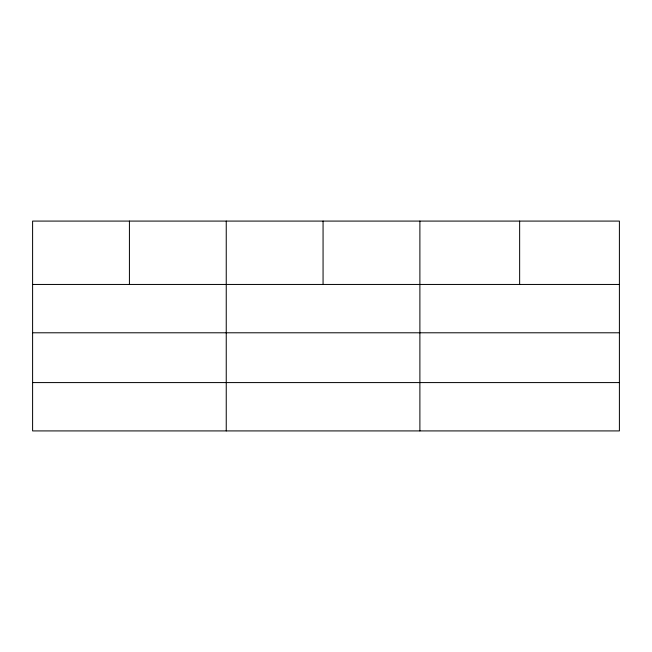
<?xml version="1.0" encoding="UTF-8"?>
<svg xmlns="http://www.w3.org/2000/svg" width="652" height="652" viewBox="0 0 652 652"><rect width="100%" height="100%" fill="white"/><g stroke="black" fill="none" stroke-linecap="round" stroke-linejoin="round"><path stroke-width="0.98" d="M619.4 332.789L619.4 221.085L32.6 221.085L32.6 430.915L619.4 430.915L619.4 332.789L32.6 332.789M32.6 284.451L619.4 284.451M32.6 382.585L619.4 382.585M519.644 221.085L519.644 284.451M419.888 221.085L419.888 430.915M323.066 221.085L323.066 284.451M226.244 221.085L226.244 430.915M129.422 221.085L129.422 284.451"/></g></svg>
